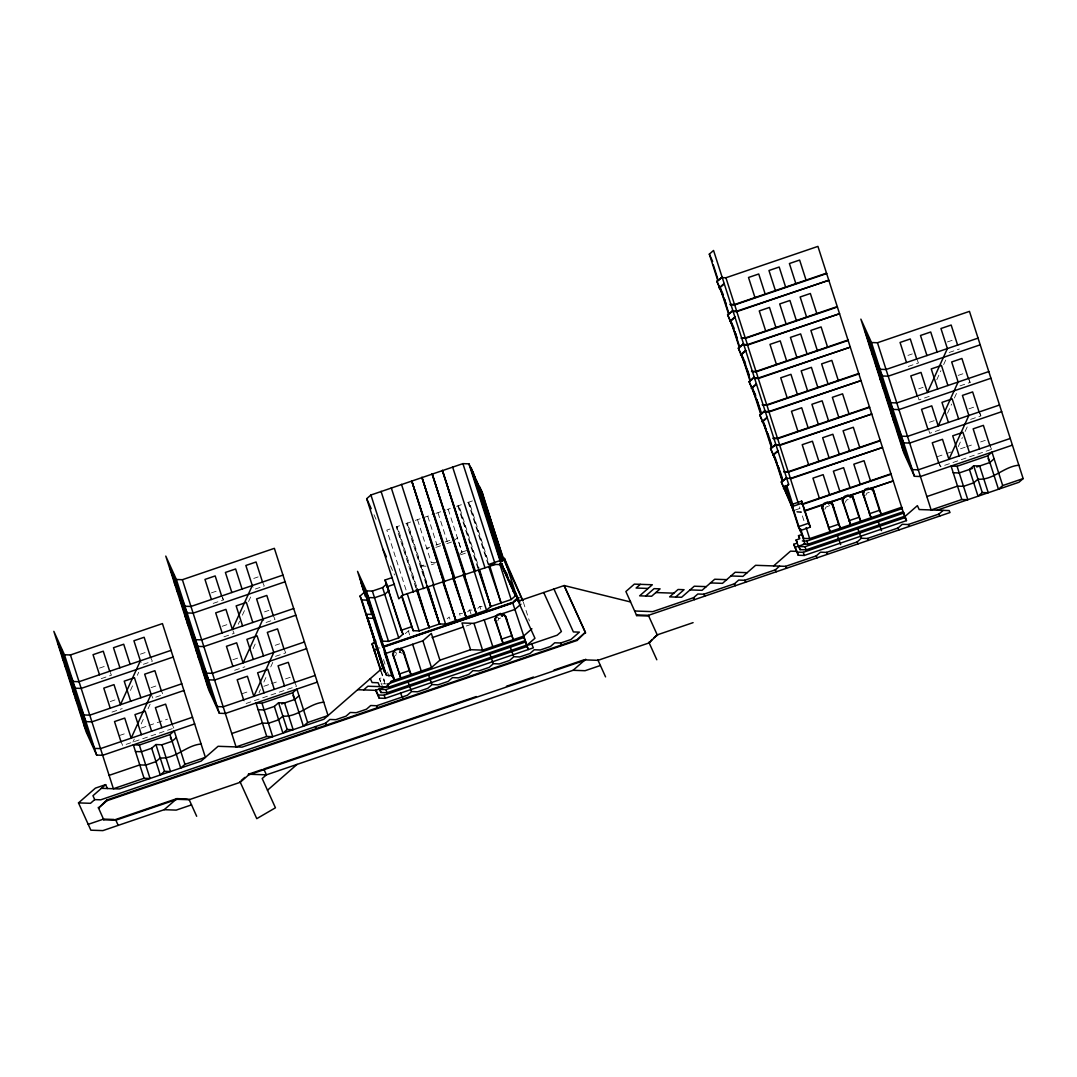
<?xml version="1.0" encoding="UTF-8"?>
<svg xmlns="http://www.w3.org/2000/svg" width="1077" height="1077" viewBox="0 0 1077 1077"><rect width="100%" height="100%" fill="white"/><g stroke="black" fill="none" stroke-linecap="round" stroke-linejoin="round"><path stroke-width="0.75" stroke-dasharray="5 3.75" d="M400.725 648.354L400.105 652.285L396.699 653.443L395.528 655.691M130.452 690.438L133.198 684.393M137.331 675.306L138.704 672.277M132.942 742.053L134.315 739.024M141.195 723.892L143.941 717.834M148.061 708.747L150.12 704.21M238.259 624.27L239.632 621.241M242.379 615.182L245.125 609.124M248.558 601.558L250.631 597.021M253.122 648.623L255.868 642.565M259.045 692.673L260.419 689.643M263.852 682.064L266.598 676.019M270.731 666.932L272.791 662.395M936.788 379.737L940.908 370.65M943.654 364.591L945.714 360.055M947.518 413.178L951.651 404.09M954.397 398.032L956.457 393.495M958.261 446.618L962.38 437.531M965.127 431.487L967.886 425.428M497.749 620.85L498.907 618.588L500.617 618.01M824.847 509.327L826.019 507.079L829.425 505.921L831.659 507.011M845.297 502.367L846.455 500.105L848.164 499.526M865.733 495.393L866.904 493.145L870.31 491.974L872.545 493.078M415.776 587.692L396.255 526.895L397.332 526.518L417.364 588.931M426.075 584.178L406.554 523.382L407.631 523.018L427.152 583.815M417.58 519.854L431.352 562.759M427.798 516.368L436.979 544.975M438.029 512.881L447.211 541.489M448.247 509.408L462.02 552.299M477.919 568.36L457.887 505.948L458.964 505.584L478.996 567.983M488.218 564.846L468.172 502.447L469.249 502.084L488.77 562.881M454.171 540.573L457.335 537.8L461.925 552.097L458.762 554.87M405.194 633.68L408.358 630.907L412.854 631.068M447.13 618.817L449.244 616.973L450.536 620.985M467.58 611.844L469.693 609.999L472.695 610.107M477.798 608.37L479.911 606.513L482.913 606.62M389.995 529.022L386.818 530.113L406.689 591.987M396.255 526.895L399.513 525.778M405.854 523.624L413.783 520.918M415.372 520.379L434.408 513.891M435.997 513.339L445.515 510.094M447.103 509.556L450.267 508.479M456.608 506.311L461.373 504.696M467.714 502.528L472.48 500.913M211.415 592.862L217.258 590.869M253.768 578.416L258.143 576.922M907.965 355.397L912.34 353.902M947.397 341.947L953.239 339.969M213.179 603.389L223.397 599.902L222.481 597.035M908.261 366.422L918.493 362.936L917.308 360.337M949.147 352.489L959.378 349.002M429.736 547.21L426.667 548.26L432.671 548.462M435.875 545.124L443.536 542.512M445.07 541.987L454.265 538.85M435.808 547.385L440.533 545.783M446.82 543.643L451.532 542.027M99.488 668.117L108.252 665.128M140.373 654.183L146.216 652.191M222.145 626.302L227.987 624.31M264.498 611.871L268.887 610.376M918.708 388.837L923.083 387.343M958.126 375.402L963.969 373.409M427.017 584.649L421.04 566.044L423.961 565.048M461.925 552.097L469.235 549.607M431.419 564.752L434.341 563.756M460.619 554.803L466.462 552.811M101.251 678.645L111.469 675.158L110.298 672.56M223.908 636.83L234.14 633.343L232.955 630.745M929.222 396.376L919.004 399.863L918.089 396.996M969.192 379.575L970.108 382.443L959.89 385.929L958.126 382.025M110.231 701.558L118.982 698.569M151.117 687.624L156.959 685.632M232.888 659.743L241.652 656.755M275.241 645.311L279.616 643.817M929.438 422.278L936.748 419.788M968.869 408.843L974.712 406.85M111.981 712.099L122.213 708.612M155.802 697.156L163.098 694.665L161.335 690.774M234.651 670.271L244.869 666.798M275.537 656.337L285.755 652.85L283.991 648.946M939.965 429.831L929.747 433.317L928.818 430.45M970.633 419.37L980.851 415.884L979.935 413.016M119.507 735.51L127.248 732.858M141.181 728.106L147.387 726.006M148.936 725.467L167.514 719.14M242.163 693.682L248.356 691.569M263.852 686.291L270.044 684.178M271.592 683.653L279.333 681.014M285.526 678.9L290.184 677.325M937.259 456.715L945 454.077M946.548 453.552L951.193 451.977M960.496 448.799L965.14 447.224M966.688 446.686L974.429 444.047M980.622 441.933L985.267 440.358M795.163 510.054L801.005 508.061M466.247 626.02L470.891 624.431M172.28 728.644L122.724 745.54L120.961 741.636M938.713 462.854L940.477 466.758L991.594 449.324L990.665 446.47M380.423 681.701L379.414 678.55L382.82 677.393L384.583 681.297L381.554 671.846M796.59 511.71L801.086 511.871L804.627 522.883M796.926 512.127L801.275 512.275L799.551 506.917M431.258 562.557L437.262 562.759M421.04 566.044L427.03 566.246M462.464 613.594L459.475 613.486L460.337 616.165M387.76 683.962L381.77 683.747L379.414 678.55M402.34 653.376L400.105 652.285L398.328 648.381M496.134 615.829L498.907 618.588M393.913 650.683L396.699 653.443M968.344 378.539L970.108 382.443M979.087 411.993L980.851 415.884M989.817 445.434L991.594 449.324M827.661 502.017L829.425 505.921M373.961 514.739L376.708 520.797M390.466 565.896L394.586 574.997M381.016 683.006L382.187 685.605M262.519 582.065L264.282 585.969L254.064 589.456L252.301 585.551M273.248 615.505L275.025 619.41L264.794 622.896L263.03 618.992M294.735 682.401L296.498 686.291L245.381 703.725L243.617 699.821M222.212 597.304L223.397 599.902M150.592 657.32L152.355 661.224L142.137 664.711L140.373 660.807M172.064 724.215L173.828 728.119M151.103 694.248L152.88 698.152M939.561 463.891L940.477 466.758M523.328 602.056L529.399 620.944M468.805 502.461L488.837 564.873M458.519 505.975L478.551 568.373M479.911 606.513L480.773 609.192M469.693 609.999L470.986 614.011M407.187 523.409L426.707 584.205M396.888 526.909L416.409 587.719M408.358 630.907L409.65 634.918M379.656 647.654L379.885 648.341M383.506 659.461L385.526 665.761M387.545 672.061L390.076 679.924M380.8 671.079L384.839 683.693"/><path stroke-width="1.5" d="M393.913 650.683L393.28 654.601L400.806 678.012L392.593 654.049L394.922 649.539L398.328 648.381L402.811 650.562L404.589 654.466M496.134 615.829L495.501 619.76L503.026 643.171L494.814 619.194L497.143 614.698L500.549 613.527L505.032 615.721L506.796 619.612M502.528 616.125L502.946 613.513L505.732 616.273L513.244 639.684L505.032 615.721M822.613 508.236L823.232 504.319M843.264 499.97L843.681 497.345M850.076 497.641L850.493 495.03L853.267 497.789M863.498 494.303L864.131 490.372M821.536 504.898L830.125 531.648L821.913 507.684L824.242 503.174L827.661 502.017L832.131 504.198L833.908 508.102M850.574 524.687L842.362 500.711L844.691 496.214L848.097 495.043L852.58 497.237L854.344 501.128M862.421 490.964L871.01 517.714L862.798 493.751L865.141 489.241L868.547 488.083L873.03 490.264L874.793 494.168M495.272 564.442L403.054 595.11L398.827 598.812L366.692 498.691L370.919 495.003L462.908 463.635L468.912 463.85L483.048 495.057M381.043 491.314L413.406 592.121M391.274 487.827L423.638 588.634M401.492 484.34L433.856 585.148M411.71 480.854L443.63 582.051L444.707 581.688L411.71 480.854L455.934 620.864L442.755 581.728M421.928 477.367L453.861 578.564L454.925 578.201L421.928 477.367L466.166 617.377L452.932 578.12M464.079 575.078L465.143 574.714L432.16 473.893L476.384 613.903L463.204 574.755M474.297 571.591L475.361 571.227L442.378 470.407L486.508 610.215L445.622 624.148L439.631 623.946L419.182 630.907L413.191 630.705L401.425 595.662M452.596 466.92L484.96 567.727M191.518 804.882L176.184 810.106L164.202 809.689L102.867 830.609L90.872 830.192L78.5 802.89L95.409 788.122L105.64 784.635L107.404 788.526M726.288 304.051L716.851 281.272L722.142 277.22L717.915 280.909L709.326 254.145L713.553 250.456L788.714 484.569L784.487 488.258L793.332 507.765M105.64 784.635L92.959 795.715L94.722 799.605L100.713 799.821L325.604 723.152L329.831 719.463L335.822 719.665L346.04 716.178L350.267 712.489L356.258 712.691L366.49 709.218L370.717 705.516L376.708 705.731L407.375 695.271L411.602 691.582L417.593 691.784L427.811 688.297L432.052 684.609L438.043 684.824L448.261 681.337L452.488 677.635L458.479 677.85L468.71 674.364L472.938 670.675L478.928 670.877L489.146 667.39L493.374 663.701L499.378 663.917L509.596 660.43L513.823 656.728L519.814 656.943L530.032 653.456L534.259 649.768L540.264 649.97L550.482 646.483L554.709 642.794L560.7 642.996L570.931 639.523L579.386 632.132L573.381 631.93L553.941 589.025M470.73 467.889L500.967 560.309M135.473 751.531L141.464 751.733L151.695 748.246L155.923 744.557L161.913 744.772L172.132 741.286L176.359 737.597M94.722 799.605L90.495 803.307L78.5 802.89M169.991 734.595L174.218 730.906L184.948 764.347L180.721 768.036L169.991 734.595L139.323 745.042L133.333 744.84L144.062 778.281L150.053 778.496L139.323 745.042M472.507 471.82L501.72 561.036M474.284 475.751L502.272 561.279M585.376 632.334L577.137 640.425L106.933 800.723L98.478 808.1L106.717 800.023L576.922 639.725L585.376 632.334L564.173 585.538L518.172 601.222L504.399 558.317L503.551 559.38L489.295 564.24L501.276 564.644L515.412 595.85L511.185 599.552L490.735 606.513L486.508 610.215M476.074 479.682L502.717 560.888M360.822 582.172L361.347 581.715L365.413 596.483L366.167 596.496L361.576 582.199L360.822 582.172L364.389 593.292M477.851 483.6L502.946 560.013M479.628 487.531L503.498 560.255M357.645 689.711L375.631 690.33L385.862 686.843L394.317 679.466L392.54 675.562L386.549 675.36L383.008 667.552L360.055 596.052L364.282 592.363L357.551 571.362L366.382 590.869L382.523 641.152L388.528 641.367L398.746 637.88L402.973 634.191L385.054 580.005L392.365 577.514M481.406 491.462L503.915 560.04M161.913 744.772L170.503 771.522L164.512 771.32L160.285 775.009L151.695 748.246M719.005 287.963L724.107 283.493M737.031 337.491L727.594 314.713L732.885 310.661L728.658 314.349L720.069 287.599L724.296 283.897M366.382 590.869L372.373 591.071L382.591 587.598L386.831 583.896M383.116 668.494L366.301 614.011L386.549 675.36M274.352 706.431L278.58 702.742L284.57 702.944L293.159 729.708L287.169 729.492L282.941 733.195L274.352 706.431L264.134 709.918L258.143 709.716M292.648 692.78L296.875 689.078L307.618 722.532L303.391 726.221L292.648 692.78L261.98 703.227L255.989 703.025L266.733 736.466L272.723 736.681L261.98 703.227M164.202 809.689L176.884 798.622L187.371 798.986M281.649 703.941L294.802 699.471L299.029 695.769M729.735 321.404L734.851 316.934M739.387 347.79L730.798 321.04L735.026 317.352M380.8 671.079L372.077 643.952L375.711 640.775M373.14 643.588L375.671 641.38M377.852 647.465L374.231 650.629L375.994 654.533M241.181 780.556L244.802 777.392M98.263 807.413L103.782 819.812L115.764 820.216L177.099 799.309L189.094 799.726L240.198 782.306L248.652 774.915L585.982 659.918L597.964 660.336L649.081 642.915L657.307 634.838L693.09 622.641M747.101 369.478L738.324 348.154L743.44 343.698L740.451 346.875M740.478 354.845L745.58 350.388M383.008 667.552L323.827 719.248L242.056 747.128L218.079 746.294L201.17 761.062L119.399 788.943L101.413 788.324M750.13 381.245L741.541 354.481L745.769 350.792M416.301 589.294L429.252 627.716L417.364 588.931M363.649 689.913L367.876 686.224L385.862 686.843M426.586 585.78L439.551 624.202L428.175 587.019M502.003 563.513L503.094 568.696L501.37 563.486M384.974 653.726L422.884 640.802L431.338 633.424L439.928 660.174L431.473 667.565L390.574 681.499M384.247 651.948L391.907 675.777L392.432 675.319M394.195 679.224L393.67 679.681L394.424 679.708L366.651 593.414M267.486 790.235L297.077 764.387M476.384 613.903L464.268 574.391M509.636 580.826L510.215 584.407L506.432 572.802M757.845 402.919L749.067 381.595L754.169 377.138L751.194 380.316M751.207 388.285L756.323 383.829M760.874 414.685L752.284 387.922L756.512 384.233M513.81 601.249L517.593 597.937M517.566 598.529L512.733 602.757L492.283 609.717M519.074 597.533L512.773 603.039L383.049 647.264M520.918 604.17L514.873 609.447L473.988 623.381L461.993 622.964L470.595 649.714L482.577 650.131L523.462 636.197L531.917 628.806M768.574 436.36L759.81 415.049L764.912 410.579L761.924 413.756M761.951 421.74L767.066 417.27M779.317 469.801L770.54 448.49L775.83 444.438L771.603 448.126L763.014 421.376L767.241 417.674M772.694 455.181L777.796 450.711M790.68 501.909L794.032 512.019L781.283 481.931L786.573 477.878L782.346 481.567L773.757 454.817L777.984 451.128M640.33 584.34L636.103 588.029L648.098 588.446M645.635 596.039L654.089 588.648L660.08 588.863L651.625 596.241L639.644 595.823L652.325 584.757L634.34 584.124L625.885 591.515L636.709 615.613L648.691 616.031L657.535 635.524M248.652 774.915L248.437 774.228L266.409 774.848L573.072 670.298L585.753 659.232M783.423 488.621L788.539 484.165M675.602 597.075L684.057 589.698L678.066 589.482L669.611 596.873L681.593 597.277L694.275 586.211L706.27 586.628M634.716 611.009L652.702 611.642L693.588 597.695L697.815 594.006L703.806 594.221L734.474 583.761L738.701 580.072L744.692 580.274L775.359 569.827L779.586 566.125M649.081 642.915L652.029 639.442M654.143 637.597L657.307 634.838M773.596 565.923L790.505 551.155L796.495 551.357M730.946 575.966L742.928 576.37L755.61 565.304L785.591 566.34L816.245 555.88L820.472 552.191L826.476 552.393L857.144 541.946L861.371 538.244L867.362 538.46L898.03 527.999L902.257 524.311L908.248 524.512L938.915 514.066L943.142 510.377M906.484 520.622L904.882 516.166L806.067 549.849L800.076 549.647L797.128 543.145L793.722 544.302L798.272 555.261L804.263 555.463L906.484 520.622L904.72 516.718L917.402 505.638L919.166 509.542L949.133 510.579L950.022 512.531L648.475 615.33L636.48 614.913L636.709 615.613M973.675 465.776L969.448 469.464L978.037 496.228L982.264 492.539L988.255 492.741L979.666 465.991L973.675 465.776L982.264 492.539M987.744 455.813L991.971 452.125L1002.7 485.565L998.473 489.254L987.744 455.813L957.076 466.26L951.085 466.058L961.815 499.499L967.819 499.715L957.076 466.26M976.745 466.987L989.884 462.504L994.111 458.802M1012.407 445.151L920.418 476.519L914.427 476.303L903.818 452.905L860.873 319.129L871.468 342.526L877.459 342.742L969.462 311.374L1023.15 478.592L1018.923 482.281L937.152 510.161M721.428 277.61L725.925 277.758L817.928 246.391L904.72 516.718M730.018 304.36L734.514 304.522L826.517 273.154M730.354 304.778L734.702 304.926L826.692 273.558M732.172 311.051L736.668 311.199L828.846 280.249L736.843 311.616L732.508 311.455M742.255 337.855L745.257 337.963L837.246 306.595M741.097 338.218L745.432 338.366L837.435 306.999M742.901 344.492L747.398 344.653L839.589 313.69M743.238 344.909L747.586 345.057L838 314.228M751.49 371.242L755.987 371.403L847.989 340.036M751.827 371.659L756.175 371.807L848.178 340.44M753.644 377.933L758.141 378.094L850.318 347.131M753.981 378.35L758.329 378.498L848.73 347.683M317.325 682.118L225.322 713.472L219.331 713.27L208.723 689.872L165.777 556.095L176.372 579.493L182.376 579.709L274.366 548.341L328.054 715.559L307.618 722.532M762.233 404.696L766.73 404.844L858.732 373.49M762.57 405.1L766.918 405.248L858.907 373.894M282.955 575.091L190.966 606.459L184.975 606.243L174.366 582.845M978.051 338.124L886.048 369.492L880.057 369.29L869.462 345.879M764.387 411.374L768.87 411.535L861.062 380.585L769.059 411.939L764.71 411.791M194.654 723.932L102.665 755.3L96.661 755.085L86.066 731.687L53.85 631.351L64.458 654.762L70.449 654.964L162.439 623.596L205.397 757.373L184.948 764.347M285.109 581.782L193.106 613.15L187.115 612.934L176.507 589.536M980.205 344.815L888.202 376.183L882.211 375.967L871.603 352.569M772.976 438.137L777.473 438.285L869.462 406.931M773.299 438.541L777.648 438.702L869.651 407.335M171.041 650.36L79.038 681.714L73.048 681.512L62.439 658.114M293.698 608.532L201.695 639.9L195.704 639.698L185.109 616.286M988.794 371.578L896.791 402.933L890.8 402.731L880.192 379.333M775.117 444.828L779.613 444.976L871.791 414.026L779.802 445.38L777.648 438.702M173.182 657.051L81.179 688.405L75.188 688.203L64.593 664.792M295.852 615.223L203.849 646.59L197.858 646.388L187.25 622.977M990.934 378.256L898.945 409.623L892.941 409.422L882.346 386.01M394.505 584.205L387.208 586.682L388.972 590.586L384.745 594.275L374.527 597.762L368.522 597.56L359.691 578.053M783.706 471.578L788.202 471.739L880.205 440.372M784.043 471.995L788.391 472.143L880.38 440.776M181.771 683.801L89.781 715.168L83.777 714.953L73.182 691.555M304.441 641.986L212.438 673.34L206.447 673.138L195.839 649.741M999.523 405.019L907.534 436.387L901.53 436.172L890.935 412.774M785.86 478.269L790.356 478.417L882.534 447.467L790.531 478.834L788.391 472.143M183.925 690.492L91.922 721.846L85.931 721.644L75.323 698.246M306.582 648.677L214.592 680.031L208.588 679.829L197.993 656.432M1001.677 411.71L909.675 443.064L903.684 442.862L893.075 419.465M385.054 580.005L401.209 630.287L411.427 626.801M801.678 501.115L802.163 503.161L791.945 506.648L791.46 504.601L801.678 501.115L810.375 527.124L800.157 530.611L791.555 503.861M384.408 646.025L512.544 602.339L528.268 649.552L523.462 636.197M384.556 646.442L398.719 641.623M400.281 641.084L409.045 638.096M410.512 637.597L449.93 624.162M451.398 623.664L490.829 610.215M802.082 504.103L890.935 473.813M802.298 504.507L891.123 474.217M192.514 717.242L100.511 748.609L94.52 748.394L83.912 724.996M315.171 675.427L223.181 706.795L217.177 706.579L206.582 683.181M1010.266 438.46L918.264 469.828L912.273 469.612L901.664 446.215M432.173 637.638L463.15 627.07M804.236 510.794L826.638 503.161M827.378 502.905L893.277 480.907L867.887 489.564M804.452 511.198L825.063 504.157M828.24 503.08L845.687 497.13M848.864 496.053L864.723 490.641M789.791 499.957L798.38 526.72L808.612 523.234L810.375 527.124M972.369 468.468L959.217 472.951L953.226 472.749M797.128 543.145L796.118 539.994L799.524 538.823L798.515 535.673L801.921 534.515L804.95 543.979L794.732 547.453M399.042 674.108L409.26 670.634L411.024 674.525L403.512 651.114L400.725 648.354M439.928 660.174L470.595 649.714M501.249 639.267L511.481 635.78M828.361 527.757L838.579 524.27L840.343 528.174L831.754 501.411M848.797 520.783L859.029 517.297L860.792 521.201L852.203 494.437M869.247 513.81L879.465 510.323L881.228 514.227L872.639 487.477M109.1 775.359L139.768 764.912L145.758 765.114L155.99 761.627L160.217 757.939C175.443 759.231 186.011 745.338 201.103 744.005M231.77 733.545L262.438 723.084L268.429 723.3L278.647 719.813L282.874 716.124C298.1 717.403 308.668 703.523 323.76 702.177M926.853 496.578L957.52 486.131L963.525 486.333L973.743 482.846L977.97 479.157C993.196 480.436 1003.764 466.556 1018.855 465.21M798.38 526.72L803.684 538.419L809.675 538.621L901.678 507.254L902.27 508.559L806.861 541.085L802.365 540.923M524.055 637.49L387.76 683.962L388.77 687.113L525.064 640.653M803.375 544.087L807.871 544.235L903.28 511.71L904.882 516.166M526.666 645.096L386.966 692.726L380.975 692.524L379.966 689.361L385.956 689.576L525.657 641.946M800.076 549.647L799.067 546.497L805.058 546.699L903.872 513.015M375.806 689.778L378.162 694.988L384.152 695.19L527.259 646.402M793.722 544.302L797.249 552.111L803.254 552.313L905.474 517.472M144.062 778.281L113.395 788.741L70.449 654.964M266.733 736.466L236.065 746.926L182.376 579.709M961.815 499.499L931.147 509.959L877.459 342.742M1002.7 485.565L1023.15 478.592M375.631 690.33L379.171 698.138L385.162 698.34L533.384 647.815L531.607 643.911M88.22 824.336L103.554 819.112L114.054 819.476M248.437 774.228L262.236 769.516M476.317 696.536L263.771 768.991L266.409 774.848L262.182 778.536L275.443 807.79L256.77 818.655L239.983 781.606L240.198 782.306M506.446 686.264L533.411 677.07M554.036 670.042L584.165 659.77M600.401 665.492L585.067 670.715L573.072 670.298M775.453 445.232L778.348 445.339M471.174 467.512L500.522 560.7M472.951 471.43L501.088 561.009M480.073 487.141L502.744 559.528M481.85 491.072L503.309 559.852M747.155 572.681L735.174 572.264L722.492 583.344L710.497 582.926M726.719 579.655L714.724 579.238L702.042 590.317L690.047 589.9M506.473 576.141L504.09 568.548M508.25 580.072L505.355 570.877M655.853 592.552L673.839 593.171M511.804 587.921L509.421 580.328M360.055 596.052L361.818 599.956L367.822 600.158L364.282 592.363M366.409 614.253L372.413 614.455L374.177 618.36L368.186 618.158M365.776 614.469L366.53 614.496L384.893 671.698L384.139 671.671L361.818 599.956M391.907 675.777L392.647 675.804L364.888 589.509M382.779 686.911L388.77 687.113M564.173 585.538L630.516 601.962L630.301 601.262M870.943 488.056L873.716 490.816M830.057 501.99L832.831 504.763M988.121 458.6L989.884 462.504M938.915 514.066L939.804 516.018M908.248 524.512L909.136 526.465M898.03 527.999L898.905 529.951M881.511 530.624L878.307 521.726M862.798 493.751L864.575 497.641M867.362 538.46L868.25 540.412M861.075 537.598L857.871 528.699M842.362 500.711L843.533 503.322M857.144 541.946L858.019 543.898M709.326 254.145L712.637 261.469M840.625 544.572L837.421 535.659M821.913 507.684L823.097 510.283M720.069 287.599L723.381 294.91M716.851 281.272L720.836 290.05M725.158 300.779L723.986 298.181L728.442 312.074M730.798 321.04L734.124 328.35M727.594 314.713L731.566 323.49M735.901 334.233L734.716 331.622L739.172 345.515M741.541 354.481L744.853 361.791M738.324 348.154L741.649 355.464M744.288 361.32L745.621 364.241M752.284 387.922L755.596 395.246M749.067 381.595L751.059 385.983M753.712 391.84L755.691 396.228M826.476 552.393L827.351 554.345M757.966 402.421L756.189 398.517L760.658 412.41M763.014 421.376L765.007 425.752M759.81 415.049L761.789 419.438M763.781 423.826L766.434 429.669M768.695 435.862L766.932 431.958L771.886 447.399M773.757 454.817L775.736 459.206M770.54 448.49L777.163 463.11M779.438 469.303L777.675 465.399L782.629 480.84M816.245 555.88L817.133 557.832M784.702 486.764L792.941 504.965L786.883 486.09M781.283 481.931L792.039 505.907M798.515 535.673L799.686 538.271M796.118 539.994L797.29 542.593M785.591 566.34L786.466 568.293M775.359 569.827L776.248 571.766M744.692 580.274L745.58 582.226M734.474 583.761L735.362 585.713M703.806 594.221L704.695 596.16M693.588 597.695L694.477 599.647M648.852 642.215L656.808 659.77M605.557 676.881L597.748 659.636L597.964 660.336M564.388 586.238L585.592 633.034M543.723 592.512L561.4 631.512L557.172 635.201L526.505 645.662L534.959 638.271L518.172 601.222M560.7 642.996L561.588 644.948M504.399 558.317L522.897 600.724M506.54 565.008L522.655 600.576M503.336 558.68L510.942 575.683M515.129 591.758L519.828 602.137M500.549 613.527L501.734 616.138M513.527 656.081L510.323 647.183M494.814 619.194L496.578 623.098M493.078 663.055L489.873 654.143M366.692 498.691L371.202 508.667M382.914 549.216L386.347 556.796M431.756 683.962L428.552 675.05M401.209 630.287L402.973 634.191M411.306 690.936L408.102 682.024M392.593 654.049L394.357 657.953M380.719 636.965L382.523 641.152M400.496 693.117L403.148 698.96M372.077 643.952L380.544 668.696M379.858 686.641L378.094 682.737L372.103 682.535L370.326 678.631M379.212 688.62L380.975 692.524M376.708 705.731L377.596 707.683M325.604 723.152L326.479 725.104M315.373 726.638L316.261 728.591M293.025 695.567L294.802 699.471M170.368 737.382L172.132 741.286M188.865 799.026L196.674 816.272M118.201 825.372L115.549 819.53L176.884 798.622L177.099 799.309M793.709 510.552L792.632 507.2M791.703 505.625L790.087 500.603L791.46 504.601M957.615 345.098L951.166 325.039L940.948 328.512L947.383 348.585L927.459 392.486L921.01 372.413L910.792 375.9L917.241 395.973M968.344 378.539L961.909 358.479L951.678 361.966L958.126 382.025L938.202 425.927L931.753 405.854L921.535 409.341L927.97 429.413M979.087 411.993L972.639 391.92L962.421 395.407L968.856 415.466L948.931 459.367L942.496 439.308L932.265 442.795L938.713 462.854M989.817 445.434L983.382 425.361L973.15 428.848L979.599 448.921M937.165 352.071L930.716 331.999L920.498 335.485L926.947 355.558M947.908 385.512L941.46 365.453L931.242 368.926L937.677 388.999M958.638 418.953L952.203 398.894L941.971 402.381L948.42 422.44M969.381 452.394L962.932 432.335L952.714 435.822L959.149 455.881M916.715 359.045L910.28 338.972L900.062 342.459L906.497 362.518M871.468 342.526L914.427 476.303M876.53 361.482L868.318 337.518L874.753 357.591M887.26 394.922L879.047 370.959L885.496 391.032M898.003 428.377L889.79 404.4L896.239 424.473M908.732 461.818L900.534 437.854L906.969 457.913M872.989 353.687L864.777 329.724L871.226 349.783M883.732 387.128L875.52 363.164L881.955 383.224M894.462 420.568L886.263 396.605L892.698 416.678M905.205 454.009L896.993 430.046L903.441 450.119M806.067 280.128L799.632 260.055L789.401 263.542L795.849 283.601M816.81 313.569L810.362 293.496L800.144 296.983L806.592 317.055M827.54 347.009L821.105 326.937L810.887 330.424L817.322 350.496M838.283 380.45L831.834 360.391L821.616 363.878L828.065 383.937M849.026 413.891L842.577 393.832L832.359 397.319L838.795 417.378M859.756 447.345L853.321 427.273L843.089 430.76L849.538 450.832M870.499 480.786L864.05 460.714L853.832 464.2L860.267 484.273M873.03 490.264L879.465 510.323M785.631 287.088L779.183 267.029L768.965 270.515L775.4 290.575M796.361 320.529L789.926 300.47L779.694 303.956L786.143 324.015M807.104 353.983L800.655 333.91L790.437 337.397L796.886 357.47M817.833 387.424L811.398 367.351L801.18 370.838L807.615 390.911M828.576 420.865L822.128 400.806L811.91 404.279L818.358 424.351M839.32 454.306L832.871 434.246L822.653 437.733L829.088 457.792M850.049 487.76L843.614 467.687L833.383 471.174L839.831 491.233M852.58 497.237L859.029 517.297M841.972 497.924L850.076 523.139M765.182 294.061L758.733 273.989L748.515 277.476L754.964 297.548M775.925 327.502L769.476 307.443L759.258 310.93L765.693 330.989M786.654 360.943L780.219 340.884L769.988 344.371L776.436 364.43M797.397 394.397L790.949 374.325L780.731 377.812L787.179 397.871M808.127 427.838L801.692 407.766L791.474 411.252L797.909 431.325M818.87 461.279L812.421 441.22L802.203 444.693L808.652 464.766M829.613 494.72L823.165 474.661L812.947 478.148L819.382 498.207M832.131 504.198L838.579 524.27M802.163 503.161L808.612 523.234M734.702 304.926L736.843 311.616M745.432 338.366L747.586 345.057M756.175 371.807L758.329 378.498M766.918 405.248L769.059 411.939M725.925 277.758L734.514 304.522M736.668 311.199L745.257 337.963M747.398 344.653L755.987 371.403M758.141 378.094L766.73 404.844M768.87 411.535L777.473 438.285M779.613 444.976L788.202 471.739M790.356 478.417L798.434 503.605M806.148 527.609L809.675 538.621M806.861 541.085L807.871 544.235M800.655 528.969L803.684 538.419M785.941 486.36L789.414 497.17M805.058 546.699L806.067 549.849M785.173 485.552L787.65 493.266M747.721 370.515L749.202 375.146M758.45 403.956L760.941 411.683M769.193 437.397L771.671 445.124M779.936 470.851L782.414 478.565M784.891 486.279L785.873 489.375M713.243 264.74L717.699 278.633M745.459 365.076L749.915 378.969M803.254 552.313L804.263 555.463M797.249 552.111L798.272 555.261M648.475 615.33L648.691 616.031M576.922 639.725L577.137 640.425M512.679 587.073L515.412 595.85M510.686 582.657L513.769 592.256L511.535 585.457M503.848 569.423L504.871 572.627L502.124 564.213M468.912 463.85L501.276 564.644M499.634 563.554L511.185 599.552M462.908 463.635L494.774 562.881M489.806 566.085L501.168 603.268L488.729 566.448M479.507 569.585L490.883 606.782L478.43 569.948M478.74 569.141L490.735 606.513M442.378 470.407L474.742 571.214M484.206 619.894L492.795 646.644M432.16 473.893L464.524 574.687M473.988 623.381L482.577 650.131M453.565 578.147L466.166 617.377M443.374 581.742L455.934 620.864M433.062 585.026L445.622 624.148M427.515 586.225L439.631 623.946M427.219 585.807L439.551 624.202M416.92 589.321L429.252 627.716M422.884 640.802L431.473 667.565M407.187 593.535L419.182 630.907M370.919 495.003L403.054 595.11M401.896 595.5L413.191 630.705M412.653 644.288L421.242 671.038M382.591 587.598L398.746 637.88M402.811 650.562L409.26 670.634M372.373 591.071L388.528 641.367M379.898 636.776L388.568 663.795M389.591 666.973L393.159 678.093M363.339 586.103L372.521 614.698L371.767 614.684L363.111 585.619M373.032 616.986L382.725 647.183M366.665 598.785L368.711 605.139M385.956 689.576L386.966 692.726M384.152 695.19L385.162 698.34M378.162 694.988L379.171 698.138M262.519 582.065L256.07 561.992L245.852 565.479L252.301 585.551L232.363 629.453L225.928 609.38L215.696 612.867L222.145 632.926M273.248 615.505L266.813 595.446L256.595 598.92L263.03 618.992L243.106 662.893L236.657 642.821L226.439 646.308L232.888 666.38M283.991 648.946L277.543 628.887L267.325 632.374L273.773 652.433L253.835 696.334L247.4 676.262L237.182 679.749L243.617 699.821M294.735 682.401L288.286 662.328L278.068 665.815L284.503 685.874M242.069 589.038L235.634 568.966L225.403 572.452L231.851 592.525M252.812 622.479L246.364 602.406L236.146 605.893L242.594 625.966M263.542 655.92L257.107 635.861L246.889 639.334L253.324 659.407M274.285 689.361L267.85 669.302L257.618 672.788L264.067 692.848M278.58 702.742L287.169 729.492M221.633 595.998L215.185 575.939L204.967 579.426L211.402 599.485M176.372 579.493L219.331 713.27M181.434 598.449L173.222 574.485L179.671 594.544M192.177 631.889L183.965 607.926L190.4 627.999M202.907 665.344L194.695 641.367L201.143 661.44M213.65 698.785L205.438 674.808L211.886 694.88M177.893 590.654L169.695 566.677L176.13 586.75M188.637 624.095L180.424 600.131L186.873 620.19M199.38 657.535L191.167 633.572L197.603 653.631M210.109 690.976L201.897 667.013L208.346 687.086M150.592 657.32L144.143 637.261L133.925 640.748L140.373 660.807L120.436 704.708L114 684.635L103.782 688.122L110.217 708.195M161.335 690.774L154.886 670.702L144.668 674.189L151.103 694.248L131.179 738.149L124.73 718.09L114.512 721.577L120.961 741.636M172.064 724.215L165.629 704.143L155.398 707.629L161.846 727.702M130.142 664.294L123.707 644.234L113.489 647.708L119.924 667.78M140.885 697.734L134.437 677.675L124.218 681.162L130.667 701.221M151.628 731.189L145.18 711.116L134.962 714.603L141.397 734.662M155.923 744.557L164.512 771.32M109.706 671.267L103.257 651.195L93.039 654.681L99.488 674.754M64.458 654.762L96.661 755.085M69.507 673.704L61.295 649.741L67.743 669.813M80.25 707.158L72.038 683.181L78.473 703.254M90.98 740.599L82.781 716.636L89.216 736.695M65.98 665.909L57.768 641.946L64.203 662.005M76.709 699.35L68.497 675.387L74.946 695.459M87.452 732.804L79.24 708.828L85.689 728.9M106.717 800.023L106.933 800.723M103.554 819.112L103.782 819.812"/></g></svg>
